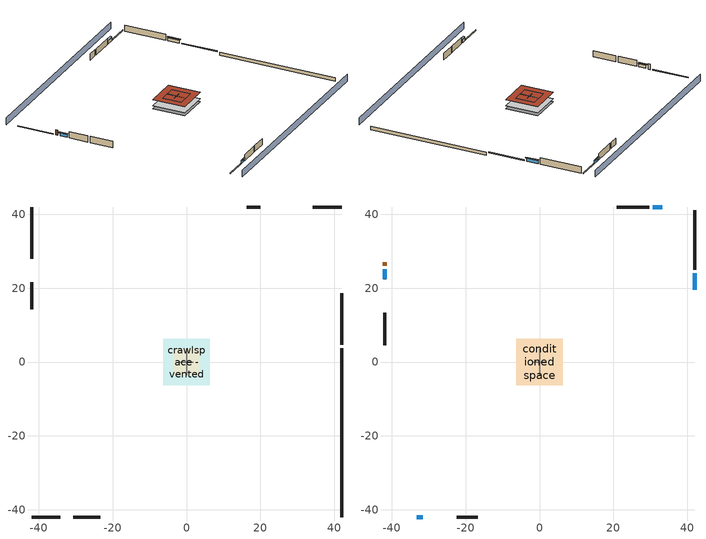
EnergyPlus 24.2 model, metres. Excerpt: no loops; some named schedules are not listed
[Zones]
crawlspace - vented
 floor foundation (Slab2 construction): -6.28,-6.28 -6.28,6.28 6.28,6.28 6.28,-6.28 z-0.91
 wall outside (RimJoist1 construction): 42,4.64 42,18.7 z0.3:0.61
 wall outside (RimJoist2 construction): -42,-42 -34.2,-42 z0.3:0.61
 wall outside (RimJoist3 construction): -42,42 -42,27.95 z0.3:0.61
 wall outside (RimJoist4 construction): 42,42 34.2,42 z0.3:0.61
 wall foundation (FoundationWall1 construction): 42,-42 42,3.72 z-0.91:0.3
garage
 floor foundation (Slab1 construction): -3.66,-3.66 -3.66,3.66 3.66,3.66 3.66,-3.66 z0
 wall outside (Wall1 construction): -30.66,-42 -23.35,-42 z0.3:2.74
 wall outside (Wall2 construction): -42,21.56 -42,14.25 z0.3:2.74
 wall outside (Wall9 construction): 19.95,42 16.29,42 z0.3:2.74
 wall to conditioned space (Wall5 construction Reversed): 0,-3.66 0,3.66 z0.3:2.74
 wall to conditioned space (Wall6 construction Reversed): 1.83,0 -1.83,0 z0.3:2.74
 roof outside (Roof1 construction): -3.66,3.66 -3.66,-3.66 3.66,-3.66 3.66,3.66 z2.74
conditioned space
 floor to crawlspace - vented (Floor1 construction): -6.28,-6.28 -6.28,6.28 6.28,6.28 6.28,-6.28 z0.3
 wall outside (AdiabaticWallConstruction 1): -42,27.03 -42,26.11 z0.3:2.34
 wall outside (AdiabaticWallConstruction): 42,19.62 42,24.11 / -42,25.18 -42,22.49 z0.3:1.49; -33.27,-42 -31.59,-42 z0.3:1.43; 33.27,42 30.71,42 z0.3:1.46
 wall outside (Wall3 construction): 42,25.04 42,41.08 z0.3:2.74
 wall outside (Wall4 construction): -22.42,-42 -16.73,-42 z0.3:2.74
 wall outside (Wall7 construction): -42,13.32 -42,4.48 z0.3:2.74
 wall outside (Wall8 construction): 29.79,42 20.88,42 z0.3:2.74
 window (WindowConstruction): 42,19.62 42,24.11 z0.3:1.49
 window (WindowConstruction 1): -33.27,-42 -31.59,-42 z0.3:1.43
 window (WindowConstruction 2): -42,25.18 -42,22.49 z0.3:1.49
 window (WindowConstruction 3): 33.27,42 30.71,42 z0.3:1.46
 door (Door): -42,27.02 -42,26.11 z0.3:2.34
 roof outside (Roof2 construction): -6.28,6.28 -6.28,-6.28 6.28,-6.28 6.28,6.28 z2.74
shading: 42,46.58 -42,46.58 / -42,-46.58 42,-46.58 z0:2.74; 42,24.42 42,19.32 42.61,19.32 42.61,24.42 z1.8; -31.29,-42 -33.58,-42 -33.58,-42.61 -31.29,-42.61 z1.74; -42,22.19 -42,25.49 -42.61,25.49 -42.61,22.19 z1.8; 30.41,42 33.58,42 33.58,42.61 30.41,42.61 z1.77
[Building]
Building 1: Terrain=Suburbs
[Site:Location]
Portland Intl Arpt_OR: Latitude {deg}=45.59; Longitude {deg}=-122.6; Time Zone {hr}=-8; Elevation {m}=33; Keep Site Location Information=Yes
[Site:GroundTemperature:Shallow]
10.2558, 8.96328, 8.85977, 9.47314, 11.9355, 14.3863, 16.5111, 17.8571, 17.9714, 16.8767, 14.8061, 12.4304
[Site:WaterMainsTemperature]
Calculation Method=Schedule; Temperature Schedule=mains temperature schedule
[Material] Roughness=Rough; Thermal Absorptance=0.9
Name | Thickness {m} | Conductivity {W/m-K} | Density {kg/m3} | Specific Heat {J/kg-K} | Solar Absorptance | Visible Absorptance
asphalt or fiberglass shingles | 0.00635 | 0.162714 | 1121.4 | 1465.45 | 0.85 | 0.85
concrete 4.0 in. | 0.1016 | 1.803125 | 2242.8 | 837.4 | 0.7 | 0.7
concrete 8.0 in. | 0.2032 | 1.803125 | 2242.8 | 837.4 | 0.7 | 0.7
door material | 0.04445 | 0.0612267 | 512.64 | 1214.23 | 0.7 | 0.7
floor covering | 0.0127 | 0.0433444 | 54.468 | 1339.84 | 0.6 | 0.6
floor stud and cavity | 0.1397 | 0.923637 | 92.3553 | 1139.71 | 0.7 | 0.7
furniture material conditioned space 1; furniture material garage 1 | 0.1524 | 0.115458 | 640.8 | 1214.23 | 0.6 | 0.6
gypsum board | 0.0127 | 0.160291 | 801 | 837.4 | 0.6 | 0.6
osb sheathing 0.5 in. | 0.0127 | 0.115458 | 512.64 | 1214.23 | 0.6 | 0.6
osb sheathing 0.5 in. 1; osb sheathing 0.5 in. 2; osb sheathing 0.5 in. 3 | 0.0127 | 0.115458 | 512.64 | 1214.23 | 0.7 | 0.7
osb sheathing 0.75 in. | 0.01905 | 0.115458 | 512.64 | 1214.23 | 0.7 | 0.7
rim joist stud and cavity | 0.0508 | 0.178688 | 50.32683 | 1063.81 | 0.6 | 0.6
roof rigid ins | 0.00254769 | 0.029427 | 32.04 | 1214.23 | 0.7 | 0.7
roof rigid ins 1 | 0.103632 | 0.029427 | 32.04 | 1214.23 | 0.7 | 0.7
roof stud and cavity | 0.2032 | 0.0828465 | 78.34581 | 1123.46 | 0.7 | 0.7
soil 0.5 in. | 0.0127 | 2.4234 | 1842.3 | 418.7 | 0.7 | 0.7
wall rigid ins | 0.512978 | 0.029427 | 32.04 | 1214.23 | 0.7 | 0.7
wall stud and cavity | 0.1397 | 0.727959 | 139.0536 | 1170.24 | 0.6 | 0.6
wall stud and cavity 1 | 0.1397 | 0.550994 | 139.0536 | 1170.24 | 0.7 | 0.7
wall stud and cavity 2 | 0.1397 | 0.335416 | 139.0536 | 1170.24 | 0.7 | 0.7
wall stud and cavity 3 | 0.0889 | 0.380278 | 52.3479 | 1209.89 | 0.7 | 0.7
wall stud and cavity 4 | 0.0889 | 0.391764 | 83.0341 | 1211.67 | 0.7 | 0.7
wood siding | 0.0254 | 0.102417 | 544.68 | 1172.36 | 0.85 | 0.85
wood siding 1; wood siding 2 | 0.0254 | 0.102417 | 544.68 | 1172.36 | 0.7 | 0.7
[WindowMaterial:SimpleGlazingSystem]
WindowMaterial: U-Factor {W/m2-K}=4.76952; Solar Heat Gain Coefficient=0.63
[Construction]
AdiabaticWallConstruction: wood siding 1, wall rigid ins, wall stud and cavity 3, gypsum board
AdiabaticWallConstruction 1: wood siding 2, wall rigid ins, wall stud and cavity 3, gypsum board
Door: door material
Floor1 construction: floor stud and cavity, osb sheathing 0.75 in., floor covering
FoundationWall1 construction: concrete 8.0 in.
furniture construction conditioned space 1: furniture material conditioned space 1
furniture construction garage 1: furniture material garage 1
PartitionWallConstruction: gypsum board, wall stud and cavity 4, gypsum board
RimJoist1 construction; RimJoist2 construction; RimJoist3 construction; RimJoist4 construction: wood siding, rim joist stud and cavity
Roof1 construction: asphalt or fiberglass shingles, roof rigid ins, osb sheathing 0.5 in.
Roof2 construction: asphalt or fiberglass shingles, roof rigid ins 1, osb sheathing 0.75 in., roof stud and cavity, gypsum board
Slab1 construction: concrete 4.0 in.
Slab2 construction: soil 0.5 in.
Wall1 construction; Wall2 construction: wood siding, osb sheathing 0.5 in. 1, wall stud and cavity
Wall3 construction; Wall4 construction: wood siding, osb sheathing 0.5 in. 1, wall stud and cavity 1, gypsum board
Wall5 construction Reversed: gypsum board, wall stud and cavity 2, osb sheathing 0.5 in. 2
Wall6 construction Reversed: gypsum board, wall stud and cavity 2, osb sheathing 0.5 in. 3
Wall7 construction; Wall8 construction: wood siding, osb sheathing 0.5 in. 3, wall stud and cavity 1, gypsum board
Wall9 construction: wood siding, osb sheathing 0.5 in. 3, wall stud and cavity
WindowConstruction; WindowConstruction 1; WindowConstruction 2; WindowConstruction 3: WindowMaterial
[Zone] Multiplier=1; Part of Total Floor Area=Yes
Name | Volume {m3}
conditioned space | 384.656
crawlspace - vented | 192.328
garage | 130.484
[Space]
Name | Zone | Volume {m3}
conditioned space 1 | conditioned space | 384.656
crawlspace - vented 1 | crawlspace - vented | 192.328
garage 1 | garage | 130.484
[SurfaceProperty:IncidentSolarMultiplier] Incident Solar Multiplier=1; Incident Solar Multiplier Schedule=trans schedule winter=0.85 summer=0.7
Window1; Window2; Window3; Window4
[InternalMass]
Name | Construction | Zone or ZoneList | Space or SpaceList | Surface Area {m2}
furniture mass conditioned space 1 | furniture construction conditioned space 1 | conditioned space | conditioned space 1 | 63.09974
partition wall mass | PartitionWallConstruction | conditioned space | conditioned space 1 | 157.749
furniture mass garage 1 | furniture construction garage 1 | garage | garage 1 | 5.35122
[Lights] Design Level Calculation Method=LightingLevel; Return Air Fraction=0; Fraction Radiant=0.6; Fraction Visible=0.2; Fraction Replaceable=1
Name | Zone or ZoneList or Space or SpaceList | Schedule | Lighting Level {W}
interior lighting | conditioned space 1 | lighting_interior | 334.543
garage lighting | garage 1 | lighting_garage | 13.4368
[People]
occupants: Zone or ZoneList or Space or SpaceList=conditioned space 1; Number of People Schedule=occupants; Number of People Calculation Method=People; Number of People=5; Fraction Radiant=0.314171; Sensible Heat Fraction=0.56303; Activity Level Schedule=occupants activity schedule; Carbon Dioxide Generation Rate {m3/s-W}=0; Enable ASHRAE 55 Comfort Warnings=No; Mean Radiant Temperature Calculation Type=EnclosureAveraged
[ElectricEquipment] Design Level Calculation Method=EquipmentLevel
Name | Zone or ZoneList or Space or SpaceList | Schedule | Design Level {W} | Fraction Latent | Fraction Radiant | Fraction Lost
ceiling fan | conditioned space 1 | ceiling_fan | 17.8185 | 0 | 0.558 | 0
clothes dryer | conditioned space 1 | clothes_dryer | 3416.69 | 0.015 | 0.081 | 0.85
clothes washer | conditioned space 1 | clothes_washer | 237.141 | 0.03 | 0.162 | 0.7
cooking range | conditioned space 1 | cooking_range | 86.3245 | 0.16 | 0.384 | 0.2
dishwasher | conditioned space 1 | dishwasher | 448.504 | 0.3 | 0.18 | 0.4
fridge | conditioned space 1 | fridge schedule | 45.9075 | 0 | 0.6 | 0
mech vent bath fan 0 | conditioned space 1 | mech vent bath fan 0 schedule | 30 | 0 | 0 | 1
mech vent house fan | conditioned space 1 | mech vent house fan schedule | 0 | 0 | 0 | 1
mech vent house fan cfis | conditioned space 1 | mech vent house fan cfis schedule | 0 | 0 | 0 | 0
mech vent range fan 0 | conditioned space 1 | mech vent range fan 0 schedule | 30 | 0 | 0 | 1
misc plug loads | conditioned space 1 | plug_loads_other | 902.47 | 0.021 | 0.558 | 0.049
misc tv | conditioned space 1 | plug_loads_tv | 1286.84 | 0 | 0.6 | 0
whole house fan | conditioned space 1 | Always On Discrete | 0 | 0 | 0 | 1
freezer | garage 1 | freezer schedule | 194.914 | 0 | 0.6 | 0
[OtherEquipment] Design Level Calculation Method=EquipmentLevel
Name | Fuel Type | Zone or ZoneList or Space or SpaceList | Schedule | Design Level {W} | Fraction Latent | Fraction Radiant | Fraction Lost
clothes dryer 1 | Electricity | conditioned space 1 | clothes_dryer | 0 | 0.015 | 0.081 | 0.85
cooking range 1 | NaturalGas | conditioned space 1 | cooking_range | 2529.92 | 0.16 | 0.384 | 0.2
general water use latent | None | conditioned space 1 | general water use schedule | 99.529 | 1 | 0 | 0
general water use sensible | None | conditioned space 1 | general water use schedule | -98.09 | 0 | 0.6 | 0
mech vent house fan latent load | None | conditioned space 1 | Always On Discrete | 0 | 1 | 0 | 0
mech vent house fan sensible load | None | conditioned space 1 | Always On Discrete | 0 | 0 | 0 | 0
water heater energy adjustment1 | Electricity | garage 1 | Always On Discrete | 0.01 | 0 | 0 | 1
water heater lat | None | garage 1 | Always On Discrete | 0 | 1 | 0 | 0
water heater sens | None | garage 1 | Always On Discrete | 0 | 0 | 0 | 0
[ZoneInfiltration:DesignFlowRate] Schedule=Always On Discrete
Name | Zone or ZoneList or Space or SpaceList | Design Flow Rate Calculation Method | Design Flow Rate {m3/s} | Air Changes per Hour {1/hr} | Constant Term Coefficient | Temperature Term Coefficient | Velocity Term Coefficient | Velocity Squared Term Coefficient
infil flow; natural vent flow; whole house fan flow | conditioned space 1 | Flow/Zone | 0
infil crawlspace - vented 1 | crawlspace - vented 1 | AirChanges/Hour |  | 2.6013 | 1 | 0 | 0 | 0
[SurfaceProperty:ExposedFoundationPerimeter] Exposed Perimeter Calculation Method=TotalExposedPerimeter
Name | Total Exposed Perimeter {m}
Slab2 | 45.72
Slab1 | 18.288
[ZoneInfiltration:EffectiveLeakageArea]
infil garage 1: Zone or Space=garage 1; Schedule=Always On Discrete; Effective Air Leakage Area {cm2}=543.674; Stack Coefficient=0.000129147; Wind Coefficient=4.64657e-05
[AvailabilityManager:Scheduled]
room ac airloop Availability Manager: Schedule=Always On Discrete
[WaterUse:Equipment]
dishwasher: Peak Flow Rate {m3/s}=5.55256e-06; Flow Rate Fraction Schedule=hot_water_dishwasher
[Foundation:Kiva] Wall Depth Below Slab {m}=0.2032
Name | Initial Indoor Air Temperature {C} | Wall Height Above Grade {m}
Foundation Kiva 1 | 13.4258 | 0.1016
Foundation Kiva 2 | 7.97214 | 0.3048
[Foundation:Kiva:Settings]
Soil Conductivity {W/m-K}=2.4234; Soil Density {kg/m3}=1842.3; Soil Specific Heat {J/kg-K}=418.7; Ground Solar Absorptivity=0.9; Ground Thermal Absorptivity=0.9; Ground Surface Roughness {m}=0.03; Far-Field Width {m}=40; Deep-Ground Boundary Condition=ZeroFlux; Deep-Ground Depth {m}=40; Minimum Cell Dimension {m}=0.2; Maximum Cell Growth Coefficient=3; Simulation Timestep=Timestep
[Exterior:Lights]
exterior lighting: Schedule=exterior lighting schedule; Design Level {W}=10.6381
[EnergyManagementSystem:GlobalVariable]
infil_program_Qfan
infil_program_Qinf
natural_vent_program_Qnv
natural_vent_program_Qwhf
room_ac_airloop_Fan_RTF
[EnergyManagementSystem:Sensor]
Name | Output:Variable or Output:Meter Index Key | Output:Variable or Output:Meter
airflow_gain | infil flow | Infiltration Sensible Heat Gain Energy
airflow_gain_1 | natural vent flow | Infiltration Sensible Heat Gain Energy
airflow_gain_2 | whole house fan flow | Infiltration Sensible Heat Gain Energy
airflow_loss | infil flow | Infiltration Sensible Heat Loss Energy
airflow_loss_1 | natural vent flow | Infiltration Sensible Heat Loss Energy
airflow_loss_2 | whole house fan flow | Infiltration Sensible Heat Loss Energy
clg_load_cond |  | Cooling:EnergyTransfer:Zone:CONDITIONED SPACE
clg_sp_s; clg_sp_s_1 | cooling setpoint | Schedule Value
clothes_dryer_exhaust_0_sch_s | clothes_dryer | Schedule Value
cool_season | cooling season schedule | Schedule Value
htg_load_cond |  | Heating:EnergyTransfer:Zone:CONDITIONED SPACE
htg_sp_s; htg_sp_s_1 | heating setpoint | Schedule Value
ig_ee_conv | ceiling fan | Electric Equipment Convective Heating Energy
ig_ee_conv_1 | clothes dryer | Electric Equipment Convective Heating Energy
ig_ee_conv_3 | cooking range | Electric Equipment Convective Heating Energy
ig_ee_conv_4 | dishwasher | Electric Equipment Convective Heating Energy
ig_ee_conv_5 | fridge | Electric Equipment Convective Heating Energy
ig_ee_conv_6 | misc plug loads | Electric Equipment Convective Heating Energy
ig_ee_conv_7 | misc tv | Electric Equipment Convective Heating Energy
ig_ee_conv_8 | whole house fan | Electric Equipment Convective Heating Energy
ig_ee_rad | ceiling fan | Electric Equipment Radiant Heating Energy
ig_ee_rad_1 | clothes dryer | Electric Equipment Radiant Heating Energy
ig_ee_rad_3 | cooking range | Electric Equipment Radiant Heating Energy
ig_ee_rad_4 | dishwasher | Electric Equipment Radiant Heating Energy
ig_ee_rad_5 | fridge | Electric Equipment Radiant Heating Energy
ig_ee_rad_6 | misc plug loads | Electric Equipment Radiant Heating Energy
ig_ee_rad_7 | misc tv | Electric Equipment Radiant Heating Energy
ig_ee_rad_8 | whole house fan | Electric Equipment Radiant Heating Energy
ig_lgt_conv | interior lighting | Lights Convective Heating Energy
ig_lgt_rad | interior lighting | Lights Radiant Heating Energy
ig_lgt_vis | interior lighting | Lights Visible Radiation Heating Energy
ig_oe_conv | clothes dryer 1 | Other Equipment Convective Heating Energy
ig_oe_conv_1 | cooking range 1 | Other Equipment Convective Heating Energy
ig_oe_conv_2 | general water use latent | Other Equipment Convective Heating Energy
ig_oe_conv_3 | general water use sensible | Other Equipment Convective Heating Energy
ig_oe_rad | clothes dryer 1 | Other Equipment Radiant Heating Energy
ig_oe_rad_1 | cooking range 1 | Other Equipment Radiant Heating Energy
ig_oe_rad_2 | general water use latent | Other Equipment Radiant Heating Energy
ig_oe_rad_3 | general water use sensible | Other Equipment Radiant Heating Energy
ig_ppl_conv | occupants | People Convective Heating Energy
ig_ppl_rad | occupants | People Radiant Heating Energy
im_conv | furniture mass conditioned space 1 | Surface Inside Face Convection Heat Gain Energy
im_conv_1 | partition wall mass | Surface Inside Face Convection Heat Gain Energy
im_ig | furniture mass conditioned space 1 | Surface Inside Face Internal Gains Radiation Heat Gain Energy
im_ig_1 | partition wall mass | Surface Inside Face Internal Gains Radiation Heat Gain Energy
im_lgt | furniture mass conditioned space 1 | Surface Inside Face Lights Radiation Heat Gain Energy
im_lgt_1 | partition wall mass | Surface Inside Face Lights Radiation Heat Gain Energy
im_sol | furniture mass conditioned space 1 | Surface Inside Face Solar Radiation Heat Gain Energy
im_sol_1 | partition wall mass | Surface Inside Face Solar Radiation Heat Gain Energy
im_surf | furniture mass conditioned space 1 | Surface Inside Face Net Surface Thermal Radiation Heat Gain Energy
im_surf_1 | partition wall mass | Surface Inside Face Net Surface Thermal Radiation Heat Gain Energy
mech_vent_bath_fan_0_sch_s | mech vent bath fan 0 schedule | Schedule Value
mech_vent_range_fan_0_sch_s | mech vent range fan 0 schedule | Schedule Value
mv_conv | mech vent bath fan 0 | Electric Equipment Convective Heating Energy
mv_conv_1 | mech vent house fan | Electric Equipment Convective Heating Energy
mv_conv_2 | mech vent house fan cfis | Electric Equipment Convective Heating Energy
mv_conv_3 | mech vent range fan 0 | Electric Equipment Convective Heating Energy
mv_conv_4 | mech vent house fan latent load | Other Equipment Convective Heating Energy
mv_conv_5 | mech vent house fan sensible load | Other Equipment Convective Heating Energy
mv_rad | mech vent bath fan 0 | Electric Equipment Radiant Heating Energy
mv_rad_1 | mech vent house fan | Electric Equipment Radiant Heating Energy
mv_rad_2 | mech vent house fan cfis | Electric Equipment Radiant Heating Energy
mv_rad_3 | mech vent range fan 0 | Electric Equipment Radiant Heating Energy
mv_rad_4 | mech vent house fan latent load | Other Equipment Radiant Heating Energy
mv_rad_5 | mech vent house fan sensible load | Other Equipment Radiant Heating Energy
natural_vent_s | natural vent schedule | Schedule Value
out_pb_s |  | Site Outdoor Air Barometric Pressure
out_wt_s |  | Site Outdoor Air Humidity Ratio
site_vw_s |  | Site Wind Speed
ss_back_out | Window1 | Surface Window Shortwave from Zone Back Out Window Heat Transfer Rate
ss_back_out_1 | Window2 | Surface Window Shortwave from Zone Back Out Window Heat Transfer Rate
ss_back_out_2 | Window3 | Surface Window Shortwave from Zone Back Out Window Heat Transfer Rate
ss_back_out_3 | Window4 | Surface Window Shortwave from Zone Back Out Window Heat Transfer Rate
ss_conv | Door1 | Surface Inside Face Convection Heat Gain Energy
ss_conv_1 | Window1 | Surface Inside Face Convection Heat Gain Energy
ss_conv_2 | Window2 | Surface Inside Face Convection Heat Gain Energy
ss_conv_3 | Window3 | Surface Inside Face Convection Heat Gain Energy
ss_conv_4 | Window4 | Surface Inside Face Convection Heat Gain Energy
ss_ig | Door1 | Surface Inside Face Internal Gains Radiation Heat Gain Energy
ss_ig_1 | Window1 | Surface Inside Face Internal Gains Radiation Heat Gain Energy
ss_ig_2 | Window2 | Surface Inside Face Internal Gains Radiation Heat Gain Energy
ss_ig_3 | Window3 | Surface Inside Face Internal Gains Radiation Heat Gain Energy
ss_ig_4 | Window4 | Surface Inside Face Internal Gains Radiation Heat Gain Energy
ss_lgt | Door1 | Surface Inside Face Lights Radiation Heat Gain Energy
ss_sol | Door1 | Surface Inside Face Solar Radiation Heat Gain Energy
ss_surf | Door1 | Surface Inside Face Net Surface Thermal Radiation Heat Gain Energy
ss_surf_1 | Window1 | Surface Inside Face Net Surface Thermal Radiation Heat Gain Energy
ss_surf_2 | Window2 | Surface Inside Face Net Surface Thermal Radiation Heat Gain Energy
ss_surf_3 | Window3 | Surface Inside Face Net Surface Thermal Radiation Heat Gain Energy
ss_surf_4 | Window4 | Surface Inside Face Net Surface Thermal Radiation Heat Gain Energy
ss_trans_in | Window1 | Surface Window Transmitted Solar Radiation Rate
ss_trans_in_1 | Window2 | Surface Window Transmitted Solar Radiation Rate
ss_trans_in_2 | Window3 | Surface Window Transmitted Solar Radiation Rate
ss_trans_in_3 | Window4 | Surface Window Transmitted Solar Radiation Rate
ss_trans_out | Window1 | Surface Inside Face Initial Transmitted Diffuse Transmitted Out Window Solar Radiation Rate
ss_trans_out_1 | Window2 | Surface Inside Face Initial Transmitted Diffuse Transmitted Out Window Solar Radiation Rate
ss_trans_out_2 | Window3 | Surface Inside Face Initial Transmitted Diffuse Transmitted Out Window Solar Radiation Rate
ss_trans_out_3 | Window4 | Surface Inside Face Initial Transmitted Diffuse Transmitted Out Window Solar Radiation Rate
s_conv | Floor1 | Surface Inside Face Convection Heat Gain Energy
s_conv_1 | Roof2 | Surface Inside Face Convection Heat Gain Energy
s_conv_2 | Wall3 | Surface Inside Face Convection Heat Gain Energy
s_conv_3 | Wall4 | Surface Inside Face Convection Heat Gain Energy
s_conv_4 | Wall5 | Surface Inside Face Convection Heat Gain Energy
s_conv_5 | Wall6 | Surface Inside Face Convection Heat Gain Energy
s_conv_6 | Wall7 | Surface Inside Face Convection Heat Gain Energy
s_conv_7 | Wall8 | Surface Inside Face Convection Heat Gain Energy
s_ig | Floor1 | Surface Inside Face Internal Gains Radiation Heat Gain Energy
s_ig_1 | Roof2 | Surface Inside Face Internal Gains Radiation Heat Gain Energy
s_ig_2 | Wall3 | Surface Inside Face Internal Gains Radiation Heat Gain Energy
s_ig_3 | Wall4 | Surface Inside Face Internal Gains Radiation Heat Gain Energy
s_ig_4 | Wall5 | Surface Inside Face Internal Gains Radiation Heat Gain Energy
s_ig_5 | Wall6 | Surface Inside Face Internal Gains Radiation Heat Gain Energy
s_ig_6 | Wall7 | Surface Inside Face Internal Gains Radiation Heat Gain Energy
s_ig_7 | Wall8 | Surface Inside Face Internal Gains Radiation Heat Gain Energy
s_lgt | Floor1 | Surface Inside Face Lights Radiation Heat Gain Energy
s_lgt_1 | Roof2 | Surface Inside Face Lights Radiation Heat Gain Energy
s_lgt_2 | Wall3 | Surface Inside Face Lights Radiation Heat Gain Energy
s_lgt_3 | Wall4 | Surface Inside Face Lights Radiation Heat Gain Energy
s_lgt_4 | Wall5 | Surface Inside Face Lights Radiation Heat Gain Energy
s_lgt_5 | Wall6 | Surface Inside Face Lights Radiation Heat Gain Energy
s_lgt_6 | Wall7 | Surface Inside Face Lights Radiation Heat Gain Energy
s_lgt_7 | Wall8 | Surface Inside Face Lights Radiation Heat Gain Energy
s_sol | Floor1 | Surface Inside Face Solar Radiation Heat Gain Energy
s_sol_1 | Roof2 | Surface Inside Face Solar Radiation Heat Gain Energy
s_sol_2 | Wall3 | Surface Inside Face Solar Radiation Heat Gain Energy
s_sol_3 | Wall4 | Surface Inside Face Solar Radiation Heat Gain Energy
s_sol_4 | Wall5 | Surface Inside Face Solar Radiation Heat Gain Energy
s_sol_5 | Wall6 | Surface Inside Face Solar Radiation Heat Gain Energy
s_sol_6 | Wall7 | Surface Inside Face Solar Radiation Heat Gain Energy
s_sol_7 | Wall8 | Surface Inside Face Solar Radiation Heat Gain Energy
s_surf | Floor1 | Surface Inside Face Net Surface Thermal Radiation Heat Gain Energy
s_surf_1 | Roof2 | Surface Inside Face Net Surface Thermal Radiation Heat Gain Energy
s_surf_2 | Wall3 | Surface Inside Face Net Surface Thermal Radiation Heat Gain Energy
s_surf_3 | Wall4 | Surface Inside Face Net Surface Thermal Radiation Heat Gain Energy
s_surf_4 | Wall5 | Surface Inside Face Net Surface Thermal Radiation Heat Gain Energy
s_surf_5 | Wall6 | Surface Inside Face Net Surface Thermal Radiation Heat Gain Energy
s_surf_6 | Wall7 | Surface Inside Face Net Surface Thermal Radiation Heat Gain Energy
s_surf_7 | Wall8 | Surface Inside Face Net Surface Thermal Radiation Heat Gain Energy
water_heater_amb_rh | garage | Zone Air Relative Humidity
water_heater_amb_temp | garage | Zone Mean Air Temperature
water_heater_T_set | water heater setpoint | Schedule Value
[EnergyManagementSystem:Actuator]
Name | Actuated Component Unique | Actuated Component Type | Actuated Component Control Type
fridge_schedule_act | fridge schedule | Schedule:Constant | Schedule Value
infil_flow_act | infil flow | Zone Infiltration | Air Exchange Flow Rate
mech_vent_house_fan_cfis_act | mech vent house fan cfis | ElectricEquipment | Electricity Rate
mech_vent_house_fan_latent_load_act | mech vent house fan latent load | OtherEquipment | Power Level
mech_vent_house_fan_sensible_load_act | mech vent house fan sensible load | OtherEquipment | Power Level
natural_vent_flow_act | natural vent flow | Zone Infiltration | Air Exchange Flow Rate
water_heater_HPWHSchedOverride | water heater setpoint | Schedule:Constant | Schedule Value
water_heater_hpwh_ec_adj_act | water heater energy adjustment1 | OtherEquipment | Power Level
water_heater_lat_act | water heater lat | OtherEquipment | Power Level
water_heater_LESchedOverride | water heater BottomElementSetpoint | Schedule:Constant | Schedule Value
water_heater_sens_act | water heater sens | OtherEquipment | Power Level
water_heater_UESchedOverride | water heater TopElementSetpoint | Schedule:Constant | Schedule Value
whole_house_fan_act | whole house fan | ElectricEquipment | Electricity Rate
whole_house_fan_flow_act | whole house fan flow | Zone Infiltration | Air Exchange Flow Rate
